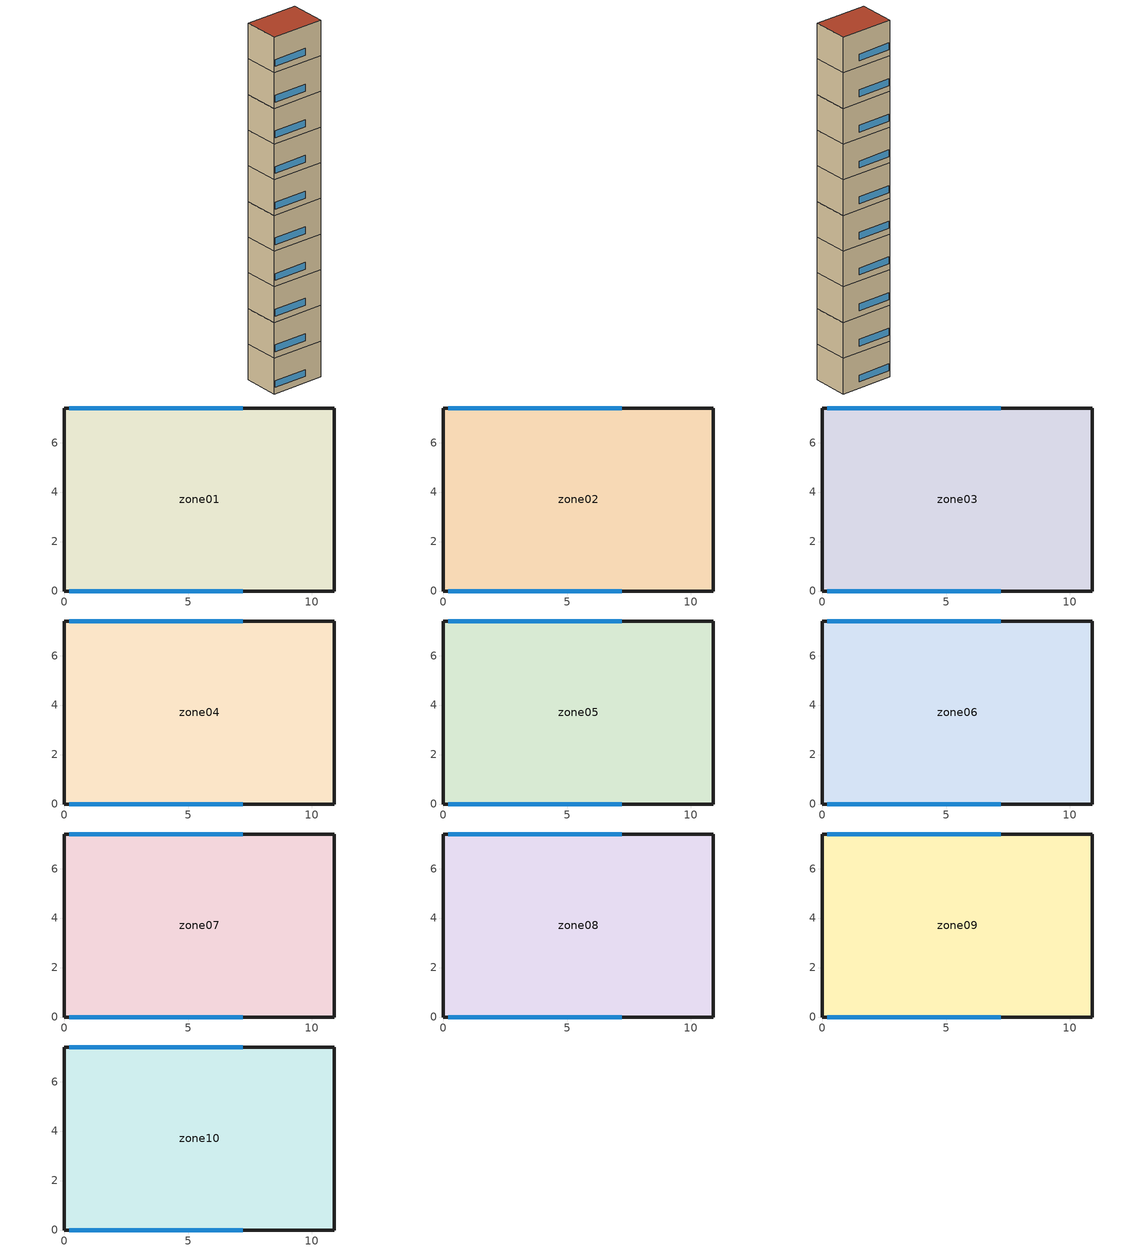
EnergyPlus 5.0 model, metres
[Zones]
zone01
 floor ground (GROUND_FLOOR): 0,0 0,7.4 10.9,7.4 10.9,0 z0
 wall outside (EXT_WALL): 10.9,0 10.9,7.4 0,7.4 0,0 10.9,0 z0:7.2
 window (EXT_WINDOW1): 0.2,0 7.2,0 / 7.2,7.4 0.2,7.4 z1.25:2.65
 ceiling to zone02 (ADJ_CEILING): 10.9,0 10.9,7.4 0,7.4 0,0 z7.2
zone02
 floor to zone01 (ADJ_CEILING): 0,0 0,7.4 10.9,7.4 10.9,0 z7.2
 wall outside (EXT_WALL): 10.9,0 10.9,7.4 0,7.4 0,0 10.9,0 z7.2:14.4
 window (EXT_WINDOW1): 0.2,0 7.2,0 / 7.2,7.4 0.2,7.4 z8.45:9.85
 ceiling to zone03 (ADJ_CEILING): 10.9,0 10.9,7.4 0,7.4 0,0 z14.4
zone03
 floor to zone02 (ADJ_CEILING): 0,0 0,7.4 10.9,7.4 10.9,0 z14.4
 wall outside (EXT_WALL): 10.9,0 10.9,7.4 0,7.4 0,0 10.9,0 z14.4:21.6
 window (EXT_WINDOW1): 0.2,0 7.2,0 / 7.2,7.4 0.2,7.4 z15.65:17.05
 ceiling to zone04 (ADJ_CEILING): 10.9,0 10.9,7.4 0,7.4 0,0 z21.6
zone04
 floor to zone03 (ADJ_CEILING): 0,0 0,7.4 10.9,7.4 10.9,0 z21.6
 wall outside (EXT_WALL): 10.9,0 10.9,7.4 0,7.4 0,0 10.9,0 z21.6:28.8
 window (EXT_WINDOW1): 0.2,0 7.2,0 / 7.2,7.4 0.2,7.4 z22.85:24.25
 ceiling to zone05 (ADJ_CEILING): 10.9,0 10.9,7.4 0,7.4 0,0 z28.8
zone05
 floor to zone04 (ADJ_CEILING): 0,0 0,7.4 10.9,7.4 10.9,0 z28.8
 wall outside (EXT_WALL): 10.9,0 10.9,7.4 0,7.4 0,0 10.9,0 z28.8:36
 window (EXT_WINDOW1): 0.2,0 7.2,0 / 7.2,7.4 0.2,7.4 z30.05:31.45
 ceiling to zone06 (ADJ_CEILING): 10.9,0 10.9,7.4 0,7.4 0,0 z36
zone06
 floor to zone05 (ADJ_CEILING): 0,0 0,7.4 10.9,7.4 10.9,0 z36
 wall outside (EXT_WALL): 10.9,0 10.9,7.4 0,7.4 0,0 10.9,0 z36:43.2
 window (EXT_WINDOW1): 0.2,0 7.2,0 / 7.2,7.4 0.2,7.4 z37.25:38.65
 ceiling to zone07 (ADJ_CEILING): 10.9,0 10.9,7.4 0,7.4 0,0 z43.2
zone07
 floor to zone06 (ADJ_CEILING): 0,0 0,7.4 10.9,7.4 10.9,0 z43.2
 wall outside (EXT_WALL): 10.9,0 10.9,7.4 0,7.4 0,0 10.9,0 z43.2:50.4
 window (EXT_WINDOW1): 0.2,0 7.2,0 / 7.2,7.4 0.2,7.4 z44.45:45.85
 ceiling to zone08 (ADJ_CEILING): 10.9,0 10.9,7.4 0,7.4 0,0 z50.4
zone08
 floor to zone07 (ADJ_CEILING): 0,0 0,7.4 10.9,7.4 10.9,0 z50.4
 wall outside (EXT_WALL): 10.9,0 10.9,7.4 0,7.4 0,0 10.9,0 z50.4:57.6
 window (EXT_WINDOW1): 0.2,0 7.2,0 / 7.2,7.4 0.2,7.4 z51.65:53.05
 ceiling to zone09 (ADJ_CEILING): 10.9,0 10.9,7.4 0,7.4 0,0 z57.6
zone09
 floor to zone08 (ADJ_CEILING): 0,0 0,7.4 10.9,7.4 10.9,0 z57.6
 wall outside (EXT_WALL): 10.9,0 10.9,7.4 0,7.4 0,0 10.9,0 z57.6:64.8
 window (EXT_WINDOW1): 0.2,0 7.2,0 / 7.2,7.4 0.2,7.4 z58.85:60.25
 ceiling to zone10 (ADJ_CEILING): 10.9,0 10.9,7.4 0,7.4 0,0 z64.8
zone10
 floor to zone09 (ADJ_CEILING): 0,0 0,7.4 10.9,7.4 10.9,0 z64.8
 wall outside (EXT_WALL): 10.9,0 10.9,7.4 0,7.4 0,0 10.9,0 z64.8:72
 window (EXT_WINDOW1): 0.2,0 7.2,0 / 7.2,7.4 0.2,7.4 z66.05:67.45
 roof outside (EXT_ROOF): 10.9,0 10.9,7.4 0,7.4 0,0 z72
[Building]
TRNSYS18: North Axis {deg}=0; Terrain=City; Loads Convergence Tolerance Value=0; Temperature Convergence Tolerance Value {deltaC}=0; Solar Distribution=FullInteriorAndExterior; Maximum Number of Warmup Days=0
[Site:Location]
not used: Latitude {deg}=0; Longitude {deg}=0; Time Zone {hr}=0; Elevation {m}=0
[Construction]
GROUND_FLOOR; EXT_WALL; EXT_ROOF; ADJ_CEILING; EXT_WINDOW1: 
[WindowProperty:ShadingControl]
ESHADE=0; ISHADE=INPUT 1*MAX_ISHADE : SHADECNTRL=ISHADE_INTERNAL
[SurfaceProperty:OtherSideCoefficients]
BOUNDARY=IDENTICAL; BOUNDARY=INPUT 1*TBOUNDARY; BOUNDARY=INPUT 1*TBOUNDARY_2; BOUNDARY=INPUT 1*TBOUNDARY_3; BOUNDARY=INPUT 1*TGROUND; BOUNDARY=20; BOUNDARY=15
[Zone] Multiplier=1
zone01; zone02; zone03; zone04; zone05; zone06; zone07; zone08; zone09; zone10
